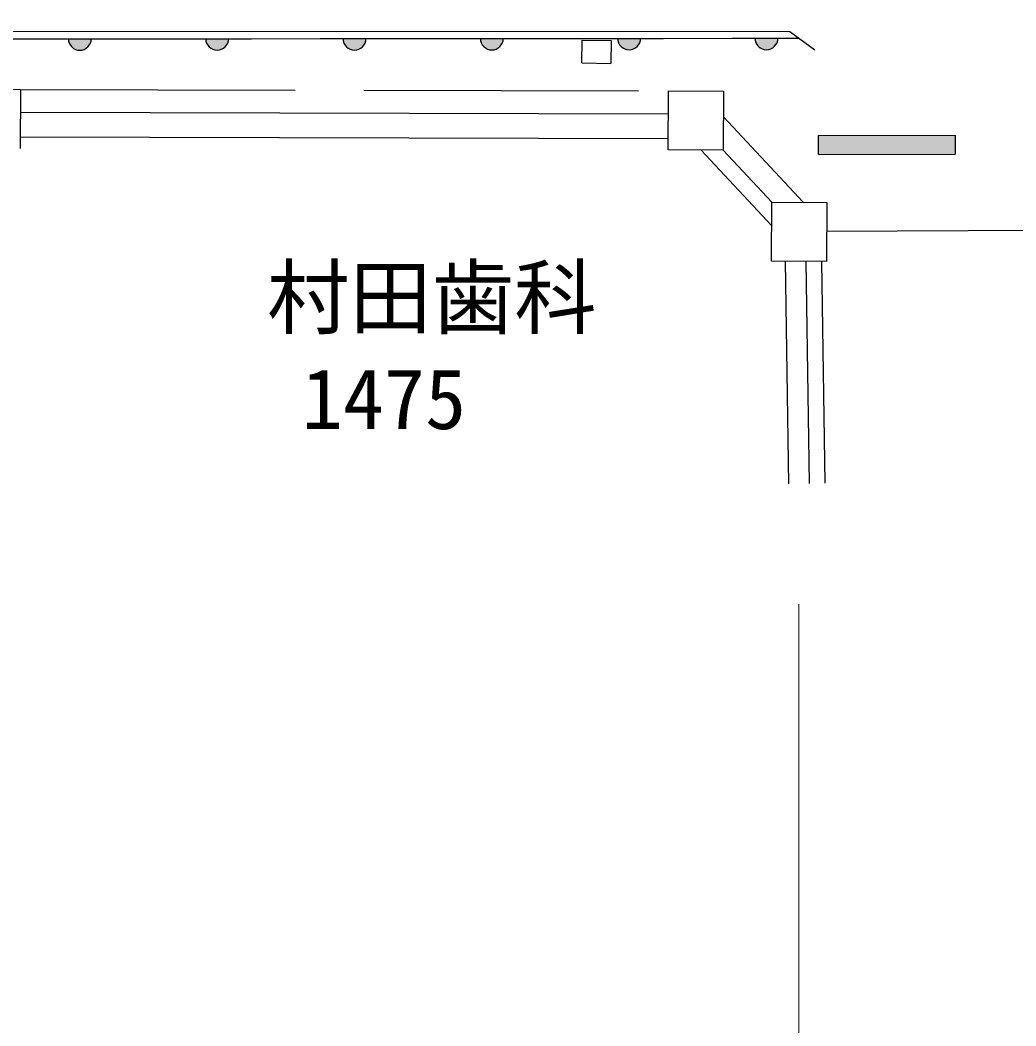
# Model space of a CAD drawing. Units: millimetres, scale not verified. Extents: x -55602354 to 84056675, y -218924267 to 380000.
# Drawn here: x 425254 to 447007, y 246104 to 268073 of the extents above; entities that cross this region are included whole.
import ezdxf
from ezdxf.enums import TextEntityAlignment as Align

# ---------------------------------------------------------------- set-up
doc = ezdxf.new("R2010")
doc.units = ezdxf.units.MM
doc.header["$LTSCALE"] = 1000
doc.linetypes.add('DASHED', pattern=[7.5, 6, -1.5])
for name, color, linetype, lineweight in [('M-BGD', 7, 'Continuous', 25), ('M-STR-HTXT', 7, 'Continuous', 13), ('M-STR-STRC', 7, 'Continuous', 25)]:
    doc.layers.add(name, color=color, linetype=linetype, lineweight=lineweight)
doc.layers.add('M-BMK-HTXT', color=7, linetype='Continuous')
doc.styles.add('ＭＳ ゴシック', font='')
doc.styles.get('ＭＳ ゴシック').set_extended_font_data('MS Gothic')

msp = doc.modelspace()

# ---------------------------------------------------------------- hatches: boundary and pattern name
at = {"layer": 'M-BGD'}
for points in [[(426808, 267664), (426308, 267664), (426309, 267659), (426309, 267655), (426309, 267651), (426309, 267646), (426309, 267642), (426310, 267638), (426310, 267633), (426311, 267629), (426312, 267625), (426312, 267620), (426313, 267616), (426314, 267612), (426315, 267608), (426316, 267603), (426317, 267599), (426318, 267595), (426319, 267591), (426321, 267587), (426322, 267582), (426324, 267578), (426325, 267574), (426327, 267570), (426328, 267566), (426330, 267562), (426332, 267558), (426334, 267554), (426336, 267550), (426338, 267547), (426340, 267543), (426342, 267539), (426344, 267535), (426347, 267531), (426349, 267528), (426351, 267524), (426354, 267521), (426356, 267517), (426359, 267513), (426362, 267510), (426364, 267507), (426367, 267503), (426370, 267500), (426373, 267497), (426376, 267493), (426379, 267490), (426382, 267487), (426385, 267484), (426388, 267481), (426391, 267478), (426395, 267475), (426398, 267472), (426401, 267470), (426405, 267467), (426408, 267464), (426412, 267462), (426415, 267459), (426419, 267457), (426423, 267454), (426426, 267452), (426430, 267450), (426434, 267447), (426437, 267445), (426441, 267443), (426445, 267441), (426449, 267439), (426453, 267437), (426457, 267436), (426461, 267434), (426465, 267432), (426469, 267431), (426473, 267429), (426477, 267428), (426481, 267426), (426486, 267425), (426490, 267424), (426494, 267423), (426498, 267421), (426502, 267420), (426507, 267419), (426511, 267419), (426515, 267418), (426520, 267417), (426524, 267416), (426528, 267416), (426533, 267415), (426537, 267415), (426541, 267415), (426546, 267414), (426550, 267414), (426554, 267414), (426559, 267414), (426563, 267414), (426567, 267414), (426572, 267414), (426576, 267415), (426580, 267415), (426585, 267415), (426589, 267416), (426594, 267417), (426598, 267417), (426602, 267418), (426606, 267419), (426611, 267420), (426615, 267421), (426619, 267422), (426623, 267423), (426628, 267424), (426632, 267425), (426636, 267426), (426640, 267428), (426644, 267429), (426648, 267431), (426652, 267432), (426656, 267434), (426660, 267436), (426664, 267438), (426668, 267439), (426672, 267441), (426676, 267443), (426680, 267446), (426684, 267448), (426687, 267450), (426691, 267452), (426695, 267455), (426698, 267457), (426702, 267459), (426706, 267462), (426709, 267465), (426713, 267467), (426716, 267470), (426719, 267473), (426723, 267476), (426726, 267478), (426729, 267481), (426732, 267484), (426735, 267487), (426738, 267491), (426741, 267494), (426744, 267497), (426747, 267500), (426750, 267504), (426753, 267507), (426756, 267510), (426758, 267514), (426761, 267517), (426763, 267521), (426766, 267524), (426768, 267528), (426771, 267532), (426773, 267536), (426775, 267539), (426777, 267543), (426779, 267547), (426781, 267551), (426783, 267555), (426785, 267559), (426787, 267563), (426789, 267567), (426790, 267571), (426792, 267575), (426793, 267579), (426795, 267583), (426796, 267587), (426798, 267591), (426799, 267595), (426800, 267600), (426801, 267604), (426802, 267608), (426803, 267612), (426804, 267617), (426805, 267621), (426805, 267625), (426806, 267630), (426807, 267634), (426807, 267638), (426808, 267643), (426808, 267647), (426808, 267651), (426808, 267656), (426808, 267660)], [(429808, 267667), (429308, 267667), (429309, 267662), (429309, 267658), (429309, 267653), (429309, 267649), (429309, 267645), (429310, 267640), (429310, 267636), (429311, 267632), (429312, 267627), (429312, 267623), (429313, 267619), (429314, 267615), (429315, 267610), (429316, 267606), (429317, 267602), (429318, 267598), (429319, 267593), (429321, 267589), (429322, 267585), (429324, 267581), (429325, 267577), (429327, 267573), (429328, 267569), (429330, 267565), (429332, 267561), (429334, 267557), (429336, 267553), (429338, 267549), (429340, 267545), (429342, 267542), (429344, 267538), (429347, 267534), (429349, 267530), (429351, 267527), (429354, 267523), (429356, 267520), (429359, 267516), (429362, 267513), (429364, 267509), (429367, 267506), (429370, 267503), (429373, 267499), (429376, 267496), (429379, 267493), (429382, 267490), (429385, 267487), (429388, 267484), (429391, 267481), (429395, 267478), (429398, 267475), (429401, 267472), (429405, 267470), (429408, 267467), (429412, 267464), (429415, 267462), (429419, 267459), (429423, 267457), (429426, 267455), (429430, 267452), (429434, 267450), (429437, 267448), (429441, 267446), (429445, 267444), (429449, 267442), (429453, 267440), (429457, 267438), (429461, 267437), (429465, 267435), (429469, 267433), (429473, 267432), (429477, 267430), (429481, 267429), (429486, 267428), (429490, 267426), (429494, 267425), (429498, 267424), (429502, 267423), (429507, 267422), (429511, 267421), (429515, 267420), (429520, 267420), (429524, 267419), (429528, 267419), (429533, 267418), (429537, 267418), (429541, 267417), (429546, 267417), (429550, 267417), (429554, 267417), (429559, 267417), (429563, 267417), (429567, 267417), (429572, 267417), (429576, 267417), (429580, 267418), (429585, 267418), (429589, 267419), (429593, 267419), (429598, 267420), (429602, 267421), (429606, 267421), (429611, 267422), (429615, 267423), (429619, 267424), (429623, 267425), (429628, 267426), (429632, 267428), (429636, 267429), (429640, 267430), (429644, 267432), (429648, 267433), (429652, 267435), (429656, 267437), (429660, 267438), (429664, 267440), (429668, 267442), (429672, 267444), (429676, 267446), (429680, 267448), (429684, 267450), (429687, 267453), (429691, 267455), (429695, 267457), (429698, 267460), (429702, 267462), (429706, 267465), (429709, 267467), (429713, 267470), (429716, 267473), (429719, 267475), (429723, 267478), (429726, 267481), (429729, 267484), (429732, 267487), (429735, 267490), (429738, 267493), (429741, 267496), (429744, 267500), (429747, 267503), (429750, 267506), (429753, 267510), (429756, 267513), (429758, 267516), (429761, 267520), (429763, 267524), (429766, 267527), (429768, 267531), (429771, 267534), (429773, 267538), (429775, 267542), (429777, 267546), (429779, 267550), (429781, 267553), (429783, 267557), (429785, 267561), (429787, 267565), (429789, 267569), (429790, 267573), (429792, 267577), (429793, 267581), (429795, 267586), (429796, 267590), (429798, 267594), (429799, 267598), (429800, 267602), (429801, 267606), (429802, 267611), (429803, 267615), (429804, 267619), (429805, 267624), (429805, 267628), (429806, 267632), (429807, 267636), (429807, 267641), (429808, 267645), (429808, 267650), (429808, 267654), (429808, 267658), (429808, 267663)], [(432808, 267670), (432308, 267669), (432309, 267665), (432309, 267660), (432309, 267656), (432309, 267652), (432309, 267647), (432310, 267643), (432310, 267639), (432311, 267634), (432312, 267630), (432312, 267626), (432313, 267621), (432314, 267617), (432315, 267613), (432316, 267609), (432317, 267604), (432318, 267600), (432319, 267596), (432321, 267592), (432322, 267588), (432324, 267584), (432325, 267580), (432327, 267576), (432328, 267572), (432330, 267568), (432332, 267564), (432334, 267560), (432336, 267556), (432338, 267552), (432340, 267548), (432342, 267544), (432344, 267540), (432347, 267537), (432349, 267533), (432351, 267529), (432354, 267526), (432356, 267522), (432359, 267519), (432362, 267515), (432364, 267512), (432367, 267509), (432370, 267505), (432373, 267502), (432376, 267499), (432379, 267496), (432382, 267492), (432385, 267489), (432388, 267486), (432391, 267483), (432395, 267481), (432398, 267478), (432401, 267475), (432405, 267472), (432408, 267470), (432412, 267467), (432415, 267464), (432419, 267462), (432423, 267460), (432426, 267457), (432430, 267455), (432434, 267453), (432437, 267451), (432441, 267449), (432445, 267447), (432449, 267445), (432453, 267443), (432457, 267441), (432461, 267439), (432465, 267438), (432469, 267436), (432473, 267434), (432477, 267433), (432481, 267432), (432486, 267430), (432490, 267429), (432494, 267428), (432498, 267427), (432502, 267426), (432507, 267425), (432511, 267424), (432515, 267423), (432520, 267422), (432524, 267422), (432528, 267421), (432533, 267421), (432537, 267420), (432541, 267420), (432546, 267420), (432550, 267420), (432554, 267419), (432559, 267419), (432563, 267419), (432567, 267420), (432572, 267420), (432576, 267420), (432580, 267420), (432585, 267421), (432589, 267421), (432593, 267422), (432598, 267423), (432602, 267423), (432606, 267424), (432611, 267425), (432615, 267426), (432619, 267427), (432623, 267428), (432628, 267429), (432632, 267430), (432636, 267432), (432640, 267433), (432644, 267435), (432648, 267436), (432652, 267438), (432656, 267439), (432660, 267441), (432664, 267443), (432668, 267445), (432672, 267447), (432676, 267449), (432680, 267451), (432684, 267453), (432687, 267455), (432691, 267458), (432695, 267460), (432698, 267462), (432702, 267465), (432706, 267467), (432709, 267470), (432713, 267473), (432716, 267475), (432719, 267478), (432723, 267481), (432726, 267484), (432729, 267487), (432732, 267490), (432735, 267493), (432738, 267496), (432741, 267499), (432744, 267502), (432747, 267506), (432750, 267509), (432753, 267512), (432756, 267516), (432758, 267519), (432761, 267523), (432763, 267526), (432766, 267530), (432768, 267533), (432771, 267537), (432773, 267541), (432775, 267545), (432777, 267548), (432779, 267552), (432781, 267556), (432783, 267560), (432785, 267564), (432787, 267568), (432789, 267572), (432790, 267576), (432792, 267580), (432793, 267584), (432795, 267588), (432796, 267592), (432798, 267597), (432799, 267601), (432800, 267605), (432801, 267609), (432802, 267613), (432803, 267618), (432804, 267622), (432805, 267626), (432805, 267631), (432806, 267635), (432807, 267639), (432807, 267643), (432808, 267648), (432808, 267652), (432808, 267657), (432808, 267661), (432808, 267665)], [(435808, 267672), (435308, 267672), (435309, 267667), (435309, 267663), (435309, 267659), (435309, 267654), (435309, 267650), (435310, 267646), (435310, 267641), (435311, 267637), (435312, 267633), (435312, 267628), (435313, 267624), (435314, 267620), (435315, 267616), (435316, 267611), (435317, 267607), (435318, 267603), (435319, 267599), (435321, 267595), (435322, 267590), (435324, 267586), (435325, 267582), (435327, 267578), (435328, 267574), (435330, 267570), (435332, 267566), (435334, 267562), (435336, 267558), (435338, 267554), (435340, 267551), (435342, 267547), (435344, 267543), (435347, 267539), (435349, 267536), (435351, 267532), (435354, 267528), (435356, 267525), (435359, 267521), (435362, 267518), (435364, 267515), (435367, 267511), (435370, 267508), (435373, 267505), (435376, 267501), (435379, 267498), (435382, 267495), (435385, 267492), (435388, 267489), (435391, 267486), (435395, 267483), (435398, 267480), (435401, 267478), (435405, 267475), (435408, 267472), (435412, 267470), (435415, 267467), (435419, 267465), (435423, 267462), (435426, 267460), (435430, 267458), (435434, 267455), (435437, 267453), (435441, 267451), (435445, 267449), (435449, 267447), (435453, 267445), (435457, 267444), (435461, 267442), (435465, 267440), (435469, 267439), (435473, 267437), (435477, 267436), (435481, 267434), (435486, 267433), (435490, 267432), (435494, 267431), (435498, 267429), (435502, 267428), (435507, 267427), (435511, 267427), (435515, 267426), (435520, 267425), (435524, 267424), (435528, 267424), (435533, 267423), (435537, 267423), (435541, 267423), (435546, 267422), (435550, 267422), (435554, 267422), (435559, 267422), (435563, 267422), (435567, 267422), (435572, 267422), (435576, 267423), (435580, 267423), (435585, 267423), (435589, 267424), (435593, 267425), (435598, 267425), (435602, 267426), (435606, 267427), (435611, 267428), (435615, 267429), (435619, 267430), (435623, 267431), (435628, 267432), (435632, 267433), (435636, 267434), (435640, 267436), (435644, 267437), (435648, 267439), (435652, 267440), (435656, 267442), (435660, 267444), (435664, 267446), (435668, 267447), (435672, 267449), (435676, 267451), (435680, 267454), (435684, 267456), (435687, 267458), (435691, 267460), (435695, 267463), (435698, 267465), (435702, 267467), (435706, 267470), (435709, 267473), (435713, 267475), (435716, 267478), (435719, 267481), (435723, 267484), (435726, 267486), (435729, 267489), (435732, 267492), (435735, 267495), (435738, 267499), (435741, 267502), (435744, 267505), (435747, 267508), (435750, 267512), (435753, 267515), (435756, 267518), (435758, 267522), (435761, 267525), (435763, 267529), (435766, 267532), (435768, 267536), (435771, 267540), (435773, 267543), (435775, 267547), (435777, 267551), (435779, 267555), (435781, 267559), (435783, 267563), (435785, 267567), (435787, 267571), (435789, 267575), (435790, 267579), (435792, 267583), (435793, 267587), (435795, 267591), (435796, 267595), (435798, 267599), (435799, 267603), (435800, 267608), (435801, 267612), (435802, 267616), (435803, 267620), (435804, 267625), (435805, 267629), (435805, 267633), (435806, 267637), (435807, 267642), (435807, 267646), (435808, 267650), (435808, 267655), (435808, 267659), (435808, 267664), (435808, 267668)], [(438808, 267675), (438308, 267674), (438309, 267670), (438309, 267666), (438309, 267661), (438309, 267657), (438309, 267653), (438310, 267648), (438310, 267644), (438311, 267640), (438312, 267635), (438312, 267631), (438313, 267627), (438314, 267623), (438315, 267618), (438316, 267614), (438317, 267610), (438318, 267606), (438319, 267601), (438321, 267597), (438322, 267593), (438324, 267589), (438325, 267585), (438327, 267581), (438328, 267577), (438330, 267573), (438332, 267569), (438334, 267565), (438336, 267561), (438338, 267557), (438340, 267553), (438342, 267550), (438344, 267546), (438347, 267542), (438349, 267538), (438351, 267535), (438354, 267531), (438356, 267528), (438359, 267524), (438362, 267521), (438364, 267517), (438367, 267514), (438370, 267511), (438373, 267507), (438376, 267504), (438379, 267501), (438382, 267498), (438385, 267495), (438388, 267492), (438391, 267489), (438395, 267486), (438398, 267483), (438401, 267480), (438405, 267478), (438408, 267475), (438412, 267472), (438415, 267470), (438419, 267467), (438423, 267465), (438426, 267463), (438430, 267460), (438434, 267458), (438437, 267456), (438441, 267454), (438445, 267452), (438449, 267450), (438453, 267448), (438457, 267446), (438461, 267445), (438465, 267443), (438469, 267441), (438473, 267440), (438477, 267438), (438481, 267437), (438486, 267436), (438490, 267434), (438494, 267433), (438498, 267432), (438502, 267431), (438507, 267430), (438511, 267429), (438515, 267428), (438520, 267428), (438524, 267427), (438528, 267427), (438533, 267426), (438537, 267426), (438541, 267425), (438546, 267425), (438550, 267425), (438554, 267425), (438559, 267425), (438563, 267425), (438567, 267425), (438572, 267425), (438576, 267425), (438580, 267426), (438585, 267426), (438589, 267427), (438593, 267427), (438598, 267428), (438602, 267429), (438606, 267429), (438611, 267430), (438615, 267431), (438619, 267432), (438623, 267433), (438628, 267434), (438632, 267436), (438636, 267437), (438640, 267438), (438644, 267440), (438648, 267441), (438652, 267443), (438656, 267445), (438660, 267446), (438664, 267448), (438668, 267450), (438672, 267452), (438676, 267454), (438680, 267456), (438684, 267458), (438687, 267461), (438691, 267463), (438695, 267465), (438698, 267468), (438702, 267470), (438706, 267473), (438709, 267475), (438713, 267478), (438716, 267481), (438719, 267483), (438723, 267486), (438726, 267489), (438729, 267492), (438732, 267495), (438735, 267498), (438738, 267501), (438741, 267504), (438744, 267508), (438747, 267511), (438750, 267514), (438753, 267518), (438756, 267521), (438758, 267524), (438761, 267528), (438763, 267532), (438766, 267535), (438768, 267539), (438771, 267542), (438773, 267546), (438775, 267550), (438777, 267554), (438779, 267558), (438781, 267561), (438783, 267565), (438785, 267569), (438787, 267573), (438789, 267577), (438790, 267581), (438792, 267585), (438793, 267589), (438795, 267594), (438796, 267598), (438798, 267602), (438799, 267606), (438800, 267610), (438801, 267614), (438802, 267619), (438803, 267623), (438804, 267627), (438805, 267632), (438805, 267636), (438806, 267640), (438807, 267644), (438807, 267649), (438808, 267653), (438808, 267658), (438808, 267662), (438808, 267666), (438808, 267671)], [(441808, 267678), (441308, 267677), (441309, 267673), (441309, 267668), (441309, 267664), (441309, 267660), (441309, 267655), (441310, 267651), (441310, 267647), (441311, 267642), (441312, 267638), (441312, 267634), (441313, 267629), (441314, 267625), (441315, 267621), (441316, 267617), (441317, 267612), (441318, 267608), (441319, 267604), (441321, 267600), (441322, 267596), (441324, 267592), (441325, 267588), (441327, 267584), (441328, 267579), (441330, 267575), (441332, 267572), (441334, 267568), (441336, 267564), (441338, 267560), (441340, 267556), (441342, 267552), (441344, 267548), (441347, 267545), (441349, 267541), (441351, 267537), (441354, 267534), (441356, 267530), (441359, 267527), (441362, 267523), (441364, 267520), (441367, 267517), (441370, 267513), (441373, 267510), (441376, 267507), (441379, 267504), (441382, 267500), (441385, 267497), (441388, 267494), (441391, 267491), (441395, 267489), (441398, 267486), (441401, 267483), (441405, 267480), (441408, 267478), (441412, 267475), (441415, 267472), (441419, 267470), (441423, 267468), (441426, 267465), (441430, 267463), (441434, 267461), (441437, 267459), (441441, 267457), (441445, 267455), (441449, 267453), (441453, 267451), (441457, 267449), (441461, 267447), (441465, 267446), (441469, 267444), (441473, 267442), (441477, 267441), (441481, 267440), (441486, 267438), (441490, 267437), (441494, 267436), (441498, 267435), (441502, 267434), (441507, 267433), (441511, 267432), (441515, 267431), (441520, 267430), (441524, 267430), (441528, 267429), (441533, 267429), (441537, 267428), (441541, 267428), (441546, 267428), (441550, 267428), (441554, 267427), (441559, 267427), (441563, 267427), (441567, 267428), (441572, 267428), (441576, 267428), (441580, 267428), (441585, 267429), (441589, 267429), (441593, 267430), (441598, 267430), (441602, 267431), (441606, 267432), (441611, 267433), (441615, 267434), (441619, 267435), (441623, 267436), (441628, 267437), (441632, 267438), (441636, 267440), (441640, 267441), (441644, 267443), (441648, 267444), (441652, 267446), (441656, 267447), (441660, 267449), (441664, 267451), (441668, 267453), (441672, 267455), (441676, 267457), (441680, 267459), (441684, 267461), (441687, 267463), (441691, 267465), (441695, 267468), (441698, 267470), (441702, 267473), (441706, 267475), (441709, 267478), (441713, 267481), (441716, 267483), (441719, 267486), (441723, 267489), (441726, 267492), (441729, 267495), (441732, 267498), (441735, 267501), (441738, 267504), (441741, 267507), (441744, 267510), (441747, 267514), (441750, 267517), (441753, 267520), (441756, 267524), (441758, 267527), (441761, 267531), (441763, 267534), (441766, 267538), (441768, 267541), (441771, 267545), (441773, 267549), (441775, 267553), (441777, 267556), (441779, 267560), (441781, 267564), (441783, 267568), (441785, 267572), (441787, 267576), (441789, 267580), (441790, 267584), (441792, 267588), (441793, 267592), (441795, 267596), (441796, 267600), (441798, 267604), (441799, 267609), (441800, 267613), (441801, 267617), (441802, 267621), (441803, 267626), (441804, 267630), (441805, 267634), (441805, 267638), (441806, 267643), (441807, 267647), (441807, 267651), (441808, 267656), (441808, 267660), (441808, 267665), (441808, 267669), (441808, 267673)]]:
    msp.add_hatch(color=256, dxfattribs=at).paths.add_polyline_path(points)
at = {"layer": 'M-STR-STRC'}
for points in [[(-55594916, -215317041, 1), (-55594610, -215317070, 1), (-55594305, -215317098, 1), (-55580797, -215307366, 0.41421), (-55580889, -215307431, 0.41421), (-55580745, -215307064, 0.41421), (-55580837, -215307129, 0.41421), (-55580692, -215306761, 0.41421), (-55580785, -215306827, 0.41421), (-55566345, -215305448, 1), (-55566384, -215305752, 1), (-55566423, -215306056, 1), (-55597548, -215332337, 0.41421), (-55597635, -215332409, 0.41421), (-55597517, -215332032, 0.41421), (-55597604, -215332103, 0.41421), (-55597486, -215331727, 0.41421), (-55597573, -215331798, 0.41421), (-55585677, -215342470, 0.41421), (-55585743, -215342562, 0.41421), (-55585726, -215342167, 0.41421), (-55585792, -215342259, 0.41421), (-55585774, -215341865, 0.41421), (-55585841, -215341956, 0.41421), (-55571762, -215344566, 1), (-55571732, -215344261, 1), (-55571703, -215343956, 1), (-55559075, -215335789, 1), (-55559380, -215335758, 1), (-55559685, -215335727, 1), (-55555688, -215322973, 1), (-55555727, -215323277, 1), (-55555767, -215323581, 1), (-55393271, -215354691, 1), (-55393233, -215354387, 1), (-55393196, -215354083, 1), (-55410449, -215351682, 1), (-55410411, -215351378, 1), (-55410374, -215351073, 1), (-55407336, -215338454, 1), (-55407557, -215338427, 1), (-55407777, -215338399, 1), (-55271677, -215370690, 1), (-55271982, -215370659, 1), (-55272287, -215370628, 1), (-55266346, -215358322, 1), (-55266377, -215358627, 1), (-55266407, -215358932, 1), (-55289179, -215367259, 1), (-55289140, -215366955, 1), (-55289100, -215366651, 1), (571140, 349427, -0.39598), (571140, 349427), (571140, 348155), (571851, 348154), (573112, 350484, 0.38568), (573112, 350484)], [(445678, 265144), (445677, 265559), (442695, 265551), (442696, 265135)]]:
    msp.add_hatch(color=256, dxfattribs=at).paths.add_polyline_path(points)

# ---------------------------------------------------------------- linework, layer by layer
at = {"layer": 'M-BGD'}
for p, q in [((399350, 267838), (442065, 267823)), ((442065, 267823), (442616, 267425)), ((424308, 267662), (425808, 267663)), ((425808, 267663), (427308, 267665)), ((427308, 267665), (428808, 267666)), ((428808, 267666), (430308, 267667)), ((430308, 267667), (431808, 267669)), ((431808, 267669), (433308, 267670)), ((433308, 267670), (434808, 267671)), ((434808, 267671), (436308, 267673)), ((436308, 267673), (437808, 267674)), ((437524, 267138), (437532, 267638)), ((437532, 267638), (438164, 267627)), ((437808, 267674), (439308, 267675)), ((438164, 267627), (438155, 267127)), ((439308, 267675), (440808, 267677)), ((440808, 267677), (442266, 267678)), ((437524, 267138), (438155, 267127)), ((424057, 266566), (425260, 266560)), ((425260, 266560), (425253, 265271)), ((439412, 265237), (439418, 266526)), ((439418, 266526), (440621, 266520)), ((440621, 266520), (440615, 265231)), ((425259, 266060), (439417, 266026)), ((425254, 265523), (439413, 265486)), ((440615, 265231), (439412, 265237)), ((440132, 265233), (441669, 263587)), ((440615, 265231), (441672, 264098)), ((441665, 262809), (441672, 264098)), ((441672, 264098), (442875, 264092)), ((442875, 264092), (442868, 262803)), ((442872, 263460), (447967, 263484)), ((442868, 262803), (441665, 262809)), ((441964, 262808), (442038, 257942)), ((442419, 262805), (442493, 257949)), ((442757, 262804), (442831, 257955))]:
    msp.add_line(p, q, dxfattribs=at)
at = {"layer": 'M-BGD', "linetype": 'DASHED'}
for p, q in [((425260, 266560), (439418, 266526)), ((440618, 265959), (442360, 264095))]:
    msp.add_line(p, q, dxfattribs=at)
at = {"layer": 'M-BGD'}
for centre in [(426558, 267664), (429558, 267667), (432558, 267669), (435558, 267672), (438558, 267675), (441558, 267677)]:
    msp.add_arc(centre, 250, 180.0508, 0.0508, dxfattribs=at)
at = {"layer": 'M-STR-HTXT'}
msp.add_line((442265, 255319), (442265, 240454), dxfattribs=at)
at = {"layer": 'M-STR-STRC'}
for p, q in [((442695, 265551), (445677, 265559)), ((442696, 265135), (442695, 265551)), ((445677, 265559), (445678, 265144)), ((442696, 265135), (445678, 265144))]:
    msp.add_line(p, q, dxfattribs=at)

# ---------------------------------------------------------------- texts
at = {"layer": 'M-BMK-HTXT', "style": 'ＭＳ ゴシック'}
for s, p in [('村田歯科', (430646, 260960)), ('1475', (431406, 258744))]:
    msp.add_text(s, height=1320, dxfattribs=at).set_placement(p, align=Align.BOTTOM_LEFT)

doc.saveas('drawing.dxf')
